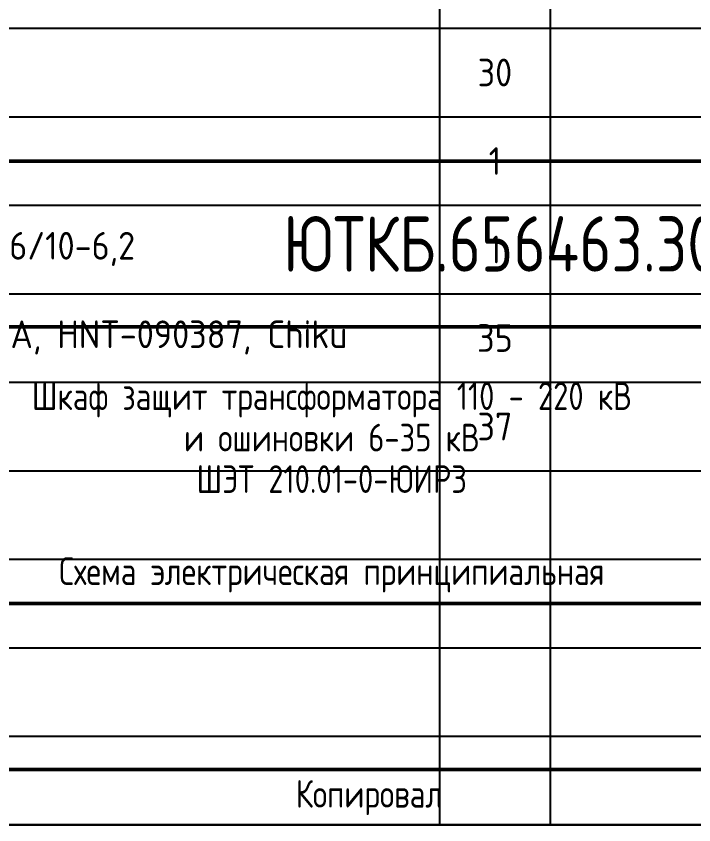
# Model space of a CAD drawing. Header units: millimetres. Extents: x -1117 to 5846, y -90 to 586.
# Drawn here: x 301.5 to 362.7, y 0 to 73.1 of the extents above; entities that cross this region are included whole.
import ezdxf

# ---------------------------------------------------------------- set-up
doc = ezdxf.new("R2010")
doc.units = ezdxf.units.MM
doc.styles.add('2.5_ISOCPEUR', font='isocpeur.ttf', dxfattribs={"width": 0.9, "height": 2.5})
doc.styles.add('Gost_type_A', font='GOST_0.TTF')

# ---------------------------------------------------------------- blocks, each defined once
blk = doc.blocks.new('Формат_А3')
blk.add_lwpolyline([(-420, 297), (0, 297), (0, 0), (-420, 0)], close=True)
at = {"lineweight": 50}
blk.add_lwpolyline([(-400, 292), (-5, 292), (-5, 5), (-400, 5)], close=True, dxfattribs=at)
blk = doc.blocks.new('Штамп большой нижний')
at = {"lineweight": 50}
for points in [[(-120, 55), (0, 55), (0, 40), (-120, 40)], [(-120, 40), (-50, 40), (-50, 15), (-120, 15)], [(-120, 15), (-50, 15), (-50, 0), (-120, 0)]]:
    blk.add_lwpolyline(points, close=True, dxfattribs=at)
at = {"insert": (-75, -2.535), "char_height": 2.5, "width": 13.12023, "attachment_point": 6, "style": 'Gost_type_A'}
blk.add_mtext('Копировал', dxfattribs=at)
blk = doc.blocks.new('*T49')
at = {"color": 0, "linetype": 'ByBlock', "lineweight": -2, "transparency": 16777216}
for p, q in [((0, 0), (185, 0)), ((0, 0), (0, -262.889)), ((20, 0), (20, -23)), ((130, 0), (130, -262.889)), ((140, 0), (140, -262.889)), ((185, 0), (185, -262.889)), ((0, -15), (185, -15)), ((20, -23), (185, -23)), ((20, -23), (20, -55)), ((20, -31), (185, -31)), ((20, -39), (185, -39)), ((20, -47), (185, -47)), ((0, -55), (185, -55)), ((20, -55), (20, -110.889)), ((0, -65.167), (185, -65.167)), ((0, -75.583), (185, -75.583)), ((0, -85.25), (20, -85.25)), ((20, -85.25), (130, -85.25)), ((130, -85.25), (185, -85.25)), ((0, -93.25), (185, -93.25)), ((0, -102.889), (185, -102.889)), ((20, -110.889), (185, -110.889)), ((20, -110.889), (20, -142.889)), ((20, -118.889), (185, -118.889)), ((20, -126.889), (185, -126.889)), ((20, -134.889), (185, -134.889)), ((0, -142.889), (185, -142.889)), ((20, -142.889), (20, -150.889)), ((20, -150.889), (185, -150.889)), ((20, -150.889), (20, -190.889)), ((20, -158.889), (185, -158.889)), ((20, -166.889), (185, -166.889)), ((20, -174.889), (185, -174.889)), ((20, -182.889), (140, -182.889)), ((140, -182.889), (185, -182.889)), ((0, -190.889), (185, -190.889)), ((20, -190.889), (20, -198.889)), ((20, -198.889), (185, -198.889)), ((20, -198.889), (20, -214.889)), ((20, -206.889), (185, -206.889)), ((0, -214.889), (185, -214.889)), ((20, -214.889), (20, -262.889)), ((0, -222.889), (185, -222.889)), ((0, -230.889), (185, -230.889)), ((0, -238.889), (185, -238.889)), ((0, -246.889), (185, -246.889)), ((0, -254.889), (185, -254.889)), ((0, -262.889), (185, -262.889))]:
    blk.add_line(p, q, dxfattribs=at)
at = {"transparency": 16777216, "char_height": 2.5, "style": '2.5_ISOCPEUR'}
for s, insert, width, attachment_point in [('Поз. обозначение', (10, -7.5), 17, 5), ('Наименование', (75, -7.5), 107, 5), ('Кол.', (135, -7.5), 7, 5), ('Примечание', (162.5, -7.5), 42, 5), ('Маркировочная планка (1-10) (2,4.6,8,10; 1,3,5,7,9), 86401256 KPX 8/10-8,2', (21.5, -43), 107, 4), ('4', (135, -43), 7, 5), ('Маркировочная планка (1-10) (10,8,6,4,2; 9,7,5,3,1), 86401256 KPX 8/10-8,2', (21.5, -51), 107, 4), ('4', (135, -51), 7, 5), ('Выключатель путевой ВВП11-10Б313-20У311,                               ТУ 3428-155-00216823-2005, ВНИИР', (21.5, -60.083), 107, 4), ('2', (135, -60.083), 7, 5), ('Блок-приставка конденсаторная ЮНИТ-БК-02,                            ТУ 27.12.31-601-61775353-2016, {\\C0;ООО Юнител Инжиниринг}', (21.5, -70.375), 107, 4), ('2', (135, -70.375), 7, 5), ('входит в состав{\\C0; EL1;\\Pм}', (162.5, -80.417), 42, 5), ('Kлемма с размыкателем КНИВ 6-2-Т, 13100000, СТЭЗ', (21.5, -106.889), 107, 4), ('80', (135, -106.889), 7, 5), ('Концевая крышка К-КНИВ 6-2, 13100011, СТЭЗ', (21.5, -114.889), 107, 4), ('13', (135, -114.889), 7, 5), ('Перемычка ПС 2-8, 15000020, СТЭЗ', (21.5, -122.889), 107, 4), ('7', (135, -122.889), 7, 5), ('Перемычка коммутационная SBP 6-T 2-8, 3070321, СТЭЗ', (21.5, -130.889), 107, 4), ('21', (135, -130.889), 7, 5), ('1', (135, -138.889), 7, 5), ('262', (135, -146.889), 7, 5), ('{\\C256;25}', (135, -154.889), 7, 5), ('33', (135, -162.889), 7, 5), ('X:57-X:281, X:306-X:342', (10, -166.889), 17, 5), ('Перемычка ПС 3-6, 15000011, СТЭЗ', (21.5, -170.889), 107, 4), ('1', (135, -170.889), 7, 5), ('Перемычка ПС 10-6, 15000014, СТЭЗ', (21.5, -178.889), 107, 4), ('1', (135, -178.889), 7, 5), ('Маркировочная планка (X:57-X:281, X:306-X:342), 86401217 KPX 6/10-6,2', (21.5, -186.889), 107, 4), ('1', (135, -186.889), 7, 5), ('Клемма проходная PTU 4-MTD-P, 3209540, СТЭЗ', (21.5, -194.889), 107, 4), ('30', (135, -194.889), 7, 5), ('Крышка концевая D-PTU 4-MT, 3209534, СТЭЗ', (21.5, -202.889), 107, 4), ('1', (135, -202.889), 7, 5), ('Маркировочная планка (343-372), 86401217 KPX 6/10-6,2', (21.5, -210.889), 107, 4), ('1', (135, -210.889), 7, 5), ('Держатель маркировки клеммных модулей KLM-A, HNT-090387, Chiku', (21, -218.889), 108, 4), ('35', (135, -218.889), 7, 5), ('Концевой стопор E/UK HNT-090382, Chiku', (21, -226.889), 108, 4), ('37', (135, -226.889), 7, 5)]:
    blk.add_mtext(s, dxfattribs=dict(at, insert=insert, width=width, attachment_point=attachment_point))
at = {"color": 0, "transparency": 16777216, "char_height": 2.5, "style": '2.5_ISOCPEUR'}
for s, insert, width, attachment_point in [('Блок базовый ЭПББ 4+1, 111505, {\\C256;НПП "ЭПРОМ"}', (21.5, -19), 107, 4), ('4', (135, -19), 7, 5), ('{\\C256;Крышка рабочая} ЭПРК 4+1, 121505, {\\C256;НПП "ЭПРОМ"}', (21.5, -27), 107, 4), ('4', (135, -27), 7, 5), ('{\\C256;SG5, SG6, SG9, SG10}', (10, -35), 17, 5), ('Перемычка ПС 2-8, 15000020, СТЭЗ ', (21.5, -35), 107, 4), ('2', (135, -35), 7, 5), ('{\\C256;SQ1, SQ2}', (10, -60.083), 17, 5), ('UZ1, UZ2', (10, -70.375), 17, 5), ('Провод соединительный', (21.5, -80.417), 107, 4), ('WE1', (10, -80.417), 17, 5), ('3', (135, -80.417), 7, 5), ('Провод ПВСнг(А)-LS 2х0,75', (21.5, -89.25), 107, 4), ('WE2', (10, -89.25), 17, 5), ('3', (135, -89.25), 7, 5), ('{\\H0.91667x;Патч-корд экранированный, категории 5е, FTP серый PC-FTP-RJ45-Cat.5e-1,5m-LSZH, 8871c, Cabeus}', (21.5, -98.069), 107, 4), ('{\\C256;WE3, WE4}', (10, -98.069), 17, 5), ('{\\C256;2', (135, -98.069), 7, 5), ('{\\C256;X:1-X:56,    X:282-X:305}', (10, -122.889), 17, 5), ('Крышка концевая D-PTU 4-MT, 3209534, СТЭЗ', (21.5, -154.889), 107, 4), ('Перемычка ПС 2-6, 15000010, СТЭЗ', (21.5, -162.889), 107, 4), ('{\\C256;X:343-X:372}', (10, -202.889), 17, 5)]:
    blk.add_mtext(s, dxfattribs=dict(at, insert=insert, width=width, attachment_point=attachment_point))
at = {"color": 7, "transparency": 16777216, "char_height": 2.5, "width": 107, "attachment_point": 4, "style": '2.5_ISOCPEUR'}
for s, insert in [('Маркировочная планка (1-56, 282-305), 86401256 KPX 8/10-8,2', (21.5, -138.889)), ('Клемма с ножевым размыкателем PTU 4-MT-P, 3209532, СТЭЗ', (21.5, -146.889))]:
    blk.add_mtext(s, dxfattribs=dict(at, insert=insert))

msp = doc.modelspace()

# ---------------------------------------------------------------- block references
at = {"color": 1}
msp.add_blockref('Формат_А3', (420, 0), dxfattribs=at)
for name, p in [('*T49', (209.75, 262.889)), ('Штамп большой нижний', (415, 5))]:
    msp.add_blockref(name, p)

# ---------------------------------------------------------------- texts
at = {"style": 'Gost_type_A'}
for s, insert, char_height, width, attachment_point in [('ЮТКБ.656463.300-020Э3', (355, 52.5), 5, 120, 5), ('Схема электрическая принципиальная', (330, 21), 2.5, 70, 8)]:
    msp.add_mtext(s, dxfattribs=dict(at, insert=insert, char_height=char_height, width=width, attachment_point=attachment_point))
at = {"insert": (330, 35), "char_height": 2.5, "width": 68, "attachment_point": 5, "line_spacing_factor": 0.9, "style": 'Gost_type_A'}
msp.add_mtext('Шкаф защит трансформатора 110 - 220 кВ \\Pи ошиновки 6-35 кВ                      \\PШЭТ 210.01-0-ЮИРЗ', dxfattribs=at)

doc.saveas('drawing.dxf')
